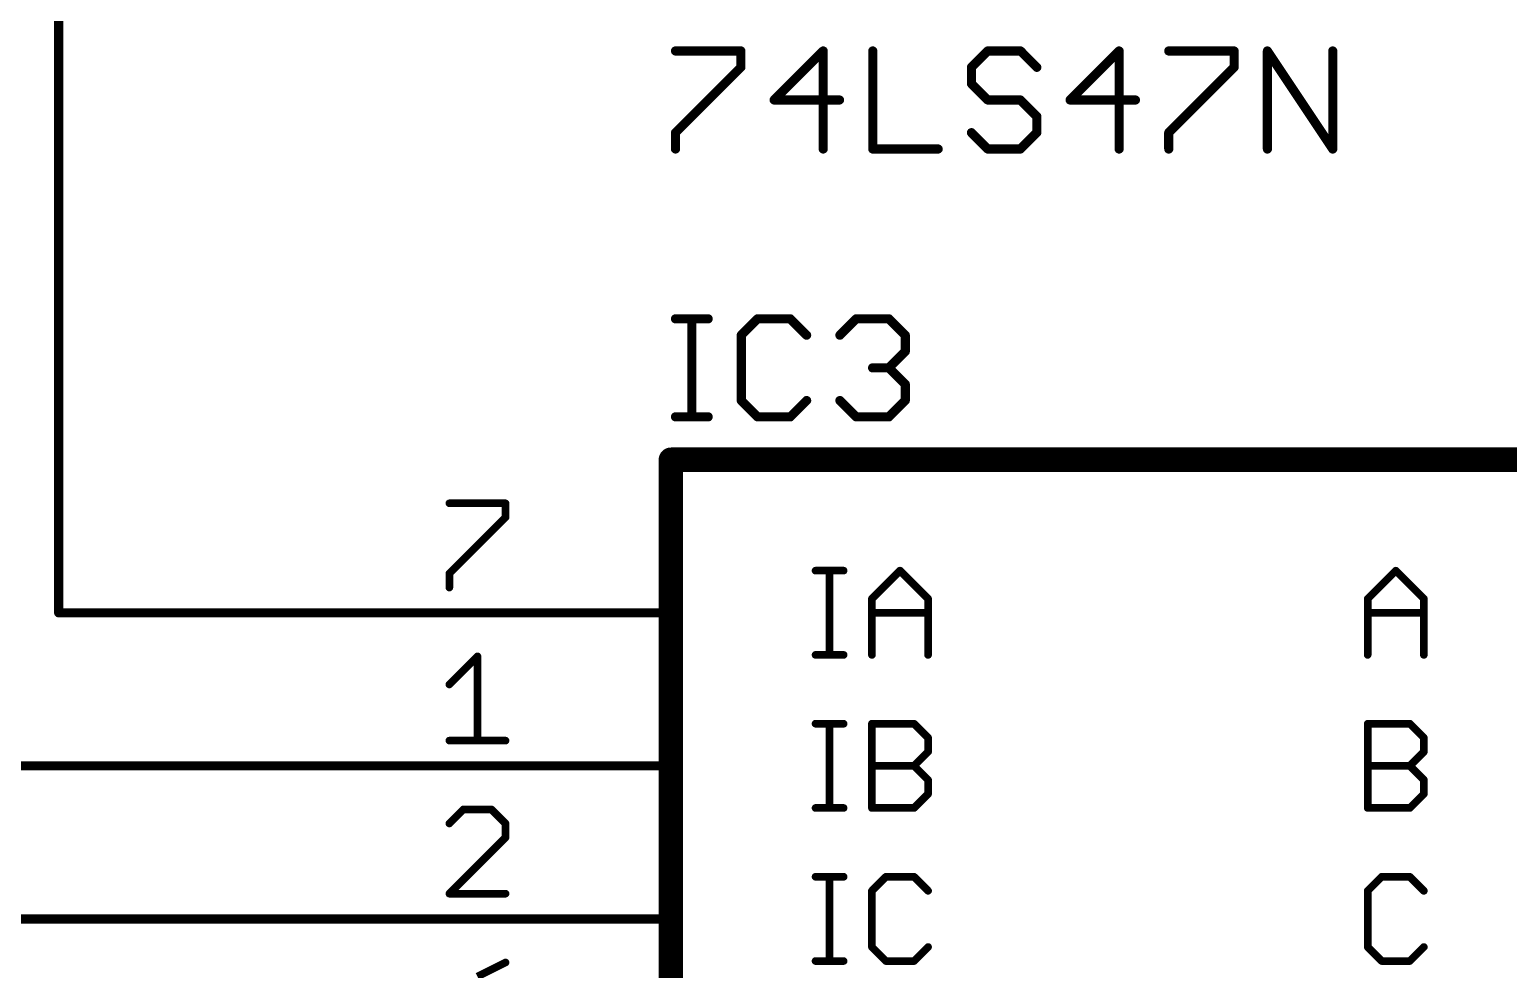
# Model space of a CAD drawing. Extents: x -13 to 211, y -15 to 133.
# Drawn here: x 113.82 to 138.36, y 9.32 to 24.92 of the extents above; entities that cross this region are included whole.
import ezdxf

# ---------------------------------------------------------------- set-up
doc = ezdxf.new("R2010")
doc.units = 0
for name, color, linetype in [('91', 94, 'CONTINUOUS'), ('94', 14, 'CONTINUOUS'), ('95', 251, 'CONTINUOUS'), ('96', 251, 'CONTINUOUS')]:
    doc.layers.add(name, color=color, linetype=linetype)

msp = doc.modelspace()

# ---------------------------------------------------------------- linework, layer by layer
at = {"layer": '91', "const_width": 0.1524}
for points in [[(114.3, 33.02), (114.3, 15.24)], [(114.3, 15.24), (119.38, 15.24)], [(109.22, 12.7), (119.38, 12.7)], [(53.34, 10.16), (119.38, 10.16)]]:
    msp.add_lwpolyline(points, dxfattribs=at)
at = {"layer": '91', "const_width": 0.0762}
for points in [[(114.3, 15.2781, 1), (114.3, 15.2019)], [(114.2619, 15.24, 1), (114.3381, 15.24)], [(119.38, 15.2019, 1), (119.38, 15.2781)], [(119.38, 12.6619, 1), (119.38, 12.7381)], [(119.38, 10.1219, 1), (119.38, 10.1981)]]:
    msp.add_lwpolyline(points, format="xyb", dxfattribs=at)
at = {"layer": '94'}
for points, const_width in [([(139.7, 17.78), (124.46, 17.78)], 0.4064), ([(124.46, 17.78), (124.46, -2.54)], 0.4064), ([(119.38, 15.24), (124.46, 15.24)], 0.1524), ([(119.38, 12.7), (124.46, 12.7)], 0.1524), ([(119.38, 10.16), (124.46, 10.16)], 0.1524)]:
    msp.add_lwpolyline(points, dxfattribs=dict(at, const_width=const_width))
for points, const_width in [([(124.46, 17.8816, 1), (124.46, 17.6784)], 0.2032), ([(124.5616, 17.78, 1), (124.3584, 17.78)], 0.2032), ([(119.38, 15.2781, 1), (119.38, 15.2019)], 0.0762), ([(124.46, 15.2019, 1), (124.46, 15.2781)], 0.0762), ([(119.38, 12.7381, 1), (119.38, 12.6619)], 0.0762), ([(124.46, 12.6619, 1), (124.46, 12.7381)], 0.0762), ([(119.38, 10.1981, 1), (119.38, 10.1219)], 0.0762), ([(124.46, 10.1219, 1), (124.46, 10.1981)], 0.0762)]:
    msp.add_lwpolyline(points, format="xyb", dxfattribs=dict(at, const_width=const_width))
at = {"layer": '95'}
for points, const_width in [([(124.5362, 20.1182), (125.0785, 20.1182)], 0.1524), ([(124.8074, 18.4912), (124.8074, 20.1182)], 0.1524), ([(125.8988, 20.1182), (125.6276, 19.847)], 0.1524), ([(126.4411, 20.1182), (125.8988, 20.1182)], 0.1524), ([(126.7123, 19.847), (126.4411, 20.1182)], 0.1524), ([(127.2648, 19.847), (127.536, 20.1182)], 0.1524), ([(127.536, 20.1182), (128.0783, 20.1182)], 0.1524), ([(128.0783, 20.1182), (128.3495, 19.847)], 0.1524), ([(125.6276, 19.847), (125.6276, 18.7624)], 0.1524), ([(128.3495, 19.847), (128.3495, 19.5759)], 0.1524), ([(128.3495, 19.5759), (128.0783, 19.3047)], 0.1524), ([(128.0783, 19.3047), (127.8071, 19.3047)], 0.1524), ([(128.0783, 19.3047), (128.3495, 19.0335)], 0.1524), ([(128.3495, 19.0335), (128.3495, 18.7624)], 0.1524), ([(125.6276, 18.7624), (125.8988, 18.4912)], 0.1524), ([(126.4411, 18.4912), (126.7123, 18.7624)], 0.1524), ([(127.536, 18.4912), (127.2648, 18.7624)], 0.1524), ([(128.3495, 18.7624), (128.0783, 18.4912)], 0.1524), ([(124.5362, 18.4912), (125.0785, 18.4912)], 0.1524), ([(125.8988, 18.4912), (126.4411, 18.4912)], 0.1524), ([(128.0783, 18.4912), (127.536, 18.4912)], 0.1524), ([(120.7834, 17.0573), (121.7156, 17.0573)], 0.127), ([(121.7156, 17.0573), (121.7156, 16.8243)], 0.127), ([(121.7156, 16.8243), (120.7834, 15.8921)], 0.127), ([(120.7834, 15.8921), (120.7834, 15.6591)], 0.127), ([(126.8603, 15.9397), (127.3264, 15.9397)], 0.127), ([(127.0933, 14.5415), (127.0933, 15.9397)], 0.127), ([(127.7958, 15.4736), (128.2619, 15.9397)], 0.127), ([(128.2619, 15.9397), (128.7279, 15.4736)], 0.127), ([(136.0234, 15.4736), (136.4895, 15.9397)], 0.127), ([(136.4895, 15.9397), (136.9556, 15.4736)], 0.127), ([(127.7958, 14.5415), (127.7958, 15.4736)], 0.127), ([(128.7279, 15.4736), (128.7279, 14.5415)], 0.127), ([(136.0234, 14.5415), (136.0234, 15.4736)], 0.127), ([(136.9556, 15.4736), (136.9556, 14.5415)], 0.127), ([(127.7958, 15.2406), (128.7279, 15.2406)], 0.127), ([(136.0234, 15.2406), (136.9556, 15.2406)], 0.127), ([(120.7834, 14.0512), (121.2495, 14.5173)], 0.127), ([(121.2495, 14.5173), (121.2495, 13.1191)], 0.127), ([(126.8603, 14.5415), (127.3264, 14.5415)], 0.127), ([(126.8603, 13.3997), (127.3264, 13.3997)], 0.127), ([(127.0933, 12.0015), (127.0933, 13.3997)], 0.127), ([(127.7958, 12.0015), (127.7958, 13.3997)], 0.127), ([(127.7958, 13.3997), (128.4949, 13.3997)], 0.127), ([(128.4949, 13.3997), (128.7279, 13.1667)], 0.127), ([(136.0234, 12.0015), (136.0234, 13.3997)], 0.127), ([(136.0234, 13.3997), (136.7225, 13.3997)], 0.127), ([(136.7225, 13.3997), (136.9556, 13.1667)], 0.127), ([(120.7834, 13.1191), (121.7156, 13.1191)], 0.127), ([(128.7279, 13.1667), (128.7279, 12.9336)], 0.127), ([(136.9556, 13.1667), (136.9556, 12.9336)], 0.127), ([(127.7958, 12.7006), (128.4949, 12.7006)], 0.127), ([(128.7279, 12.9336), (128.4949, 12.7006)], 0.127), ([(128.4949, 12.7006), (128.7279, 12.4676)], 0.127), ([(136.0234, 12.7006), (136.7225, 12.7006)], 0.127), ([(136.9556, 12.9336), (136.7225, 12.7006)], 0.127), ([(136.7225, 12.7006), (136.9556, 12.4676)], 0.127), ([(128.7279, 12.4676), (128.7279, 12.2345)], 0.127), ([(136.9556, 12.4676), (136.9556, 12.2345)], 0.127), ([(128.7279, 12.2345), (128.4949, 12.0015)], 0.127), ([(136.9556, 12.2345), (136.7225, 12.0015)], 0.127), ([(121.0165, 11.9773), (120.7834, 11.7443)], 0.127), ([(121.4825, 11.9773), (121.0165, 11.9773)], 0.127), ([(121.7156, 11.7443), (121.4825, 11.9773)], 0.127), ([(126.8603, 12.0015), (127.3264, 12.0015)], 0.127), ([(128.4949, 12.0015), (127.7958, 12.0015)], 0.127), ([(136.7225, 12.0015), (136.0234, 12.0015)], 0.127), ([(121.7156, 11.5112), (121.7156, 11.7443)], 0.127), ([(120.7834, 10.5791), (121.7156, 11.5112)], 0.127), ([(126.8603, 10.8597), (127.3264, 10.8597)], 0.127), ([(127.0933, 9.4615), (127.0933, 10.8597)], 0.127), ([(128.0289, 10.8597), (127.7958, 10.6267)], 0.127), ([(128.4949, 10.8597), (128.0289, 10.8597)], 0.127), ([(128.7279, 10.6267), (128.4949, 10.8597)], 0.127), ([(136.2565, 10.8597), (136.0234, 10.6267)], 0.127), ([(136.7225, 10.8597), (136.2565, 10.8597)], 0.127), ([(136.9556, 10.6267), (136.7225, 10.8597)], 0.127), ([(121.7156, 10.5791), (120.7834, 10.5791)], 0.127), ([(127.7958, 10.6267), (127.7958, 9.6945)], 0.127), ([(136.0234, 10.6267), (136.0234, 9.6945)], 0.127), ([(127.7958, 9.6945), (128.0289, 9.4615)], 0.127), ([(128.4949, 9.4615), (128.7279, 9.6945)], 0.127), ([(136.0234, 9.6945), (136.2565, 9.4615)], 0.127), ([(136.7225, 9.4615), (136.9556, 9.6945)], 0.127), ([(121.7156, 9.4373), (121.2495, 9.2043)], 0.127), ([(126.8603, 9.4615), (127.3264, 9.4615)], 0.127), ([(128.0289, 9.4615), (128.4949, 9.4615)], 0.127), ([(136.2565, 9.4615), (136.7225, 9.4615)], 0.127)]:
    msp.add_lwpolyline(points, dxfattribs=dict(at, const_width=const_width))
for points, const_width in [([(124.5362, 20.1563, 1), (124.5362, 20.0801)], 0.0762), ([(124.8455, 20.1182, 1), (124.7693, 20.1182)], 0.0762), ([(125.0785, 20.0801, 1), (125.0785, 20.1563)], 0.0762), ([(125.8988, 20.1563, 1), (125.8988, 20.0801)], 0.0762), ([(125.9257, 20.0912, 1), (125.8719, 20.1451)], 0.0762), ([(126.4681, 20.1451, 1), (126.4142, 20.0912)], 0.0762), ([(126.4411, 20.0801, 1), (126.4411, 20.1563)], 0.0762), ([(127.536, 20.1563, 1), (127.536, 20.0801)], 0.0762), ([(127.5629, 20.0912, 1), (127.509, 20.1451)], 0.0762), ([(128.1052, 20.1451, 1), (128.0513, 20.0912)], 0.0762), ([(128.0783, 20.0801, 1), (128.0783, 20.1563)], 0.0762), ([(125.6657, 19.847, 1), (125.5895, 19.847)], 0.0762), ([(125.6007, 19.874, 1), (125.6546, 19.8201)], 0.0762), ([(126.6854, 19.8201, 1), (126.7392, 19.874)], 0.0762), ([(127.2379, 19.874, 1), (127.2917, 19.8201)], 0.0762), ([(128.3876, 19.847, 1), (128.3114, 19.847)], 0.0762), ([(128.3225, 19.8201, 1), (128.3764, 19.874)], 0.0762), ([(128.3764, 19.5489, 1), (128.3225, 19.6028)], 0.0762), ([(128.3114, 19.5759, 1), (128.3876, 19.5759)], 0.0762), ([(127.8071, 19.3428, 1), (127.8071, 19.2666)], 0.0762), ([(128.1052, 19.3316, 1), (128.0513, 19.2778)], 0.0762), ([(128.0513, 19.3316, 1), (128.1052, 19.2778)], 0.0762), ([(128.0783, 19.2666, 1), (128.0783, 19.3428)], 0.0762), ([(128.3876, 19.0335, 1), (128.3114, 19.0335)], 0.0762), ([(128.3225, 19.0066, 1), (128.3764, 19.0605)], 0.0762), ([(125.6546, 18.7893, 1), (125.6007, 18.7354)], 0.0762), ([(125.5895, 18.7624, 1), (125.6657, 18.7624)], 0.0762), ([(126.7392, 18.7354, 1), (126.6854, 18.7893)], 0.0762), ([(127.2917, 18.7893, 1), (127.2379, 18.7354)], 0.0762), ([(128.3114, 18.7624, 1), (128.3876, 18.7624)], 0.0762), ([(128.3764, 18.7354, 1), (128.3225, 18.7893)], 0.0762), ([(124.5362, 18.5293, 1), (124.5362, 18.4531)], 0.0762), ([(124.7693, 18.4912, 1), (124.8455, 18.4912)], 0.0762), ([(125.0785, 18.4531, 1), (125.0785, 18.5293)], 0.0762), ([(125.8988, 18.5293, 1), (125.8988, 18.4531)], 0.0762), ([(125.8719, 18.4643, 1), (125.9257, 18.5181)], 0.0762), ([(126.4142, 18.5181, 1), (126.4681, 18.4643)], 0.0762), ([(126.4411, 18.4531, 1), (126.4411, 18.5293)], 0.0762), ([(127.536, 18.5293, 1), (127.536, 18.4531)], 0.0762), ([(127.509, 18.4643, 1), (127.5629, 18.5181)], 0.0762), ([(128.0513, 18.5181, 1), (128.1052, 18.4643)], 0.0762), ([(128.0783, 18.4531, 1), (128.0783, 18.5293)], 0.0762), ([(120.7834, 17.089, 1), (120.7834, 17.0255)], 0.0635), ([(121.7473, 17.0573, 1), (121.6838, 17.0573)], 0.0635), ([(121.7156, 17.0255, 1), (121.7156, 17.089)], 0.0635), ([(121.6838, 16.8243, 1), (121.7473, 16.8243)], 0.0635), ([(121.738, 16.8018, 1), (121.6931, 16.8467)], 0.0635), ([(120.8152, 15.8921, 1), (120.7517, 15.8921)], 0.0635), ([(126.8603, 15.9714, 1), (126.8603, 15.9079)], 0.0635), ([(127.1251, 15.9397, 1), (127.0616, 15.9397)], 0.0635), ([(127.3264, 15.9079, 1), (127.3264, 15.9714)], 0.0635), ([(128.2843, 15.9621, 1), (128.2394, 15.9172)], 0.0635), ([(128.2843, 15.9172, 1), (128.2394, 15.9621)], 0.0635), ([(136.5119, 15.9621, 1), (136.467, 15.9172)], 0.0635), ([(136.5119, 15.9172, 1), (136.467, 15.9621)], 0.0635), ([(120.761, 15.9146, 1), (120.8059, 15.8697)], 0.0635), ([(120.7517, 15.6591, 1), (120.8152, 15.6591)], 0.0635), ([(127.8276, 15.4736, 1), (127.7641, 15.4736)], 0.0635), ([(127.7734, 15.4961, 1), (127.8183, 15.4512)], 0.0635), ([(128.7597, 15.4736, 1), (128.6962, 15.4736)], 0.0635), ([(128.7055, 15.4512, 1), (128.7504, 15.4961)], 0.0635), ([(136.0552, 15.4736, 1), (135.9917, 15.4736)], 0.0635), ([(136.001, 15.4961, 1), (136.0459, 15.4512)], 0.0635), ([(136.9873, 15.4736, 1), (136.9238, 15.4736)], 0.0635), ([(136.9331, 15.4512, 1), (136.978, 15.4961)], 0.0635), ([(127.7958, 15.2723, 1), (127.7958, 15.2088)], 0.0635), ([(128.7279, 15.2088, 1), (128.7279, 15.2723)], 0.0635), ([(136.0234, 15.2723, 1), (136.0234, 15.2088)], 0.0635), ([(136.9556, 15.2088, 1), (136.9556, 15.2723)], 0.0635), ([(121.2812, 14.5173, 1), (121.2177, 14.5173)], 0.0635), ([(121.2719, 14.4948, 1), (121.227, 14.5397)], 0.0635), ([(126.8603, 14.5733, 1), (126.8603, 14.5098)], 0.0635), ([(127.0616, 14.5415, 1), (127.1251, 14.5415)], 0.0635), ([(127.3264, 14.5098, 1), (127.3264, 14.5733)], 0.0635), ([(127.7641, 14.5415, 1), (127.8276, 14.5415)], 0.0635), ([(128.6962, 14.5415, 1), (128.7597, 14.5415)], 0.0635), ([(135.9917, 14.5415, 1), (136.0552, 14.5415)], 0.0635), ([(136.9238, 14.5415, 1), (136.9873, 14.5415)], 0.0635), ([(120.761, 14.0737, 1), (120.8059, 14.0288)], 0.0635), ([(126.8603, 13.4314, 1), (126.8603, 13.3679)], 0.0635), ([(127.1251, 13.3997, 1), (127.0616, 13.3997)], 0.0635), ([(127.3264, 13.3679, 1), (127.3264, 13.4314)], 0.0635), ([(127.8276, 13.3997, 1), (127.7641, 13.3997)], 0.0635), ([(127.7958, 13.4314, 1), (127.7958, 13.3679)], 0.0635), ([(128.5174, 13.4221, 1), (128.4725, 13.3772)], 0.0635), ([(128.4949, 13.3679, 1), (128.4949, 13.4314)], 0.0635), ([(136.0234, 13.4314, 1), (136.0234, 13.3679)], 0.0635), ([(136.0552, 13.3997, 1), (135.9917, 13.3997)], 0.0635), ([(136.745, 13.4221, 1), (136.7001, 13.3772)], 0.0635), ([(136.7225, 13.3679, 1), (136.7225, 13.4314)], 0.0635), ([(120.7834, 13.1509, 1), (120.7834, 13.0874)], 0.0635), ([(121.2177, 13.1191, 1), (121.2812, 13.1191)], 0.0635), ([(121.7156, 13.0874, 1), (121.7156, 13.1509)], 0.0635), ([(128.7597, 13.1667, 1), (128.6962, 13.1667)], 0.0635), ([(128.7055, 13.1442, 1), (128.7504, 13.1891)], 0.0635), ([(136.9873, 13.1667, 1), (136.9238, 13.1667)], 0.0635), ([(136.9331, 13.1442, 1), (136.978, 13.1891)], 0.0635), ([(127.7958, 12.7323, 1), (127.7958, 12.6688)], 0.0635), ([(128.5174, 12.723, 1), (128.4725, 12.6781)], 0.0635), ([(128.4949, 12.6688, 1), (128.4949, 12.7323)], 0.0635), ([(128.6962, 12.9336, 1), (128.7597, 12.9336)], 0.0635), ([(128.7504, 12.9112, 1), (128.7055, 12.9561)], 0.0635), ([(136.0234, 12.7323, 1), (136.0234, 12.6688)], 0.0635), ([(136.745, 12.723, 1), (136.7001, 12.6781)], 0.0635), ([(136.7225, 12.6688, 1), (136.7225, 12.7323)], 0.0635), ([(136.9238, 12.9336, 1), (136.9873, 12.9336)], 0.0635), ([(136.978, 12.9112, 1), (136.9331, 12.9561)], 0.0635), ([(128.4725, 12.723, 1), (128.5174, 12.6781)], 0.0635), ([(128.7597, 12.4676, 1), (128.6962, 12.4676)], 0.0635), ([(128.7055, 12.4451, 1), (128.7504, 12.49)], 0.0635), ([(136.7001, 12.723, 1), (136.745, 12.6781)], 0.0635), ([(136.9873, 12.4676, 1), (136.9238, 12.4676)], 0.0635), ([(136.9331, 12.4451, 1), (136.978, 12.49)], 0.0635), ([(128.7504, 12.2121, 1), (128.7055, 12.257)], 0.0635), ([(136.978, 12.2121, 1), (136.9331, 12.257)], 0.0635), ([(121.0165, 12.009, 1), (121.0165, 11.9455)], 0.0635), ([(121.0389, 11.9548, 1), (120.994, 11.9997)], 0.0635), ([(121.505, 11.9997, 1), (121.4601, 11.9548)], 0.0635), ([(121.4825, 11.9455, 1), (121.4825, 12.009)], 0.0635), ([(126.8603, 12.0333, 1), (126.8603, 11.9697)], 0.0635), ([(127.0616, 12.0015, 1), (127.1251, 12.0015)], 0.0635), ([(127.3264, 11.9697, 1), (127.3264, 12.0333)], 0.0635), ([(127.7958, 12.0333, 1), (127.7958, 11.9697)], 0.0635), ([(127.7641, 12.0015, 1), (127.8276, 12.0015)], 0.0635), ([(128.4725, 12.024, 1), (128.5174, 11.979)], 0.0635), ([(128.4949, 11.9697, 1), (128.4949, 12.0333)], 0.0635), ([(128.6962, 12.2345, 1), (128.7597, 12.2345)], 0.0635), ([(136.0234, 12.0333, 1), (136.0234, 11.9697)], 0.0635), ([(135.9917, 12.0015, 1), (136.0552, 12.0015)], 0.0635), ([(136.7001, 12.024, 1), (136.745, 11.979)], 0.0635), ([(136.7225, 11.9697, 1), (136.7225, 12.0333)], 0.0635), ([(136.9238, 12.2345, 1), (136.9873, 12.2345)], 0.0635), ([(120.761, 11.7667, 1), (120.8059, 11.7218)], 0.0635), ([(121.7473, 11.7443, 1), (121.6838, 11.7443)], 0.0635), ([(121.6931, 11.7218, 1), (121.738, 11.7667)], 0.0635), ([(121.6838, 11.5112, 1), (121.7473, 11.5112)], 0.0635), ([(121.738, 11.4888, 1), (121.6931, 11.5337)], 0.0635), ([(126.8603, 10.8914, 1), (126.8603, 10.8279)], 0.0635), ([(127.1251, 10.8597, 1), (127.0616, 10.8597)], 0.0635), ([(127.3264, 10.8279, 1), (127.3264, 10.8914)], 0.0635), ([(128.0289, 10.8914, 1), (128.0289, 10.8279)], 0.0635), ([(128.0513, 10.8372, 1), (128.0064, 10.8821)], 0.0635), ([(128.5174, 10.8821, 1), (128.4725, 10.8372)], 0.0635), ([(128.4949, 10.8279, 1), (128.4949, 10.8914)], 0.0635), ([(136.2565, 10.8914, 1), (136.2565, 10.8279)], 0.0635), ([(136.2789, 10.8372, 1), (136.234, 10.8821)], 0.0635), ([(136.745, 10.8821, 1), (136.7001, 10.8372)], 0.0635), ([(136.7225, 10.8279, 1), (136.7225, 10.8914)], 0.0635), ([(120.7834, 10.6109, 1), (120.7834, 10.5473)], 0.0635), ([(120.761, 10.6016, 1), (120.8059, 10.5566)], 0.0635), ([(121.7156, 10.5473, 1), (121.7156, 10.6109)], 0.0635), ([(127.8276, 10.6267, 1), (127.7641, 10.6267)], 0.0635), ([(127.7734, 10.6491, 1), (127.8183, 10.6042)], 0.0635), ([(128.7055, 10.6042, 1), (128.7504, 10.6491)], 0.0635), ([(136.0552, 10.6267, 1), (135.9917, 10.6267)], 0.0635), ([(136.001, 10.6491, 1), (136.0459, 10.6042)], 0.0635), ([(136.9331, 10.6042, 1), (136.978, 10.6491)], 0.0635), ([(127.7641, 9.6945, 1), (127.8276, 9.6945)], 0.0635), ([(127.8183, 9.717, 1), (127.7734, 9.6721)], 0.0635), ([(128.7504, 9.6721, 1), (128.7055, 9.717)], 0.0635), ([(136.0459, 9.717, 1), (136.001, 9.6721)], 0.0635), ([(135.9917, 9.6945, 1), (136.0552, 9.6945)], 0.0635), ([(136.978, 9.6721, 1), (136.9331, 9.717)], 0.0635), ([(121.7297, 9.4089, 1), (121.7014, 9.4657)], 0.0635), ([(126.8603, 9.4933, 1), (126.8603, 9.4298)], 0.0635), ([(127.0616, 9.4615, 1), (127.1251, 9.4615)], 0.0635), ([(127.3264, 9.4298, 1), (127.3264, 9.4933)], 0.0635), ([(128.0289, 9.4933, 1), (128.0289, 9.4298)], 0.0635), ([(128.0064, 9.439, 1), (128.0513, 9.484)], 0.0635), ([(128.4725, 9.484, 1), (128.5174, 9.439)], 0.0635), ([(128.4949, 9.4298, 1), (128.4949, 9.4933)], 0.0635), ([(136.2565, 9.4933, 1), (136.2565, 9.4298)], 0.0635), ([(136.234, 9.439, 1), (136.2789, 9.484)], 0.0635), ([(136.7001, 9.484, 1), (136.745, 9.439)], 0.0635), ([(136.7225, 9.4298, 1), (136.7225, 9.4933)], 0.0635)]:
    msp.add_lwpolyline(points, format="xyb", dxfattribs=dict(at, const_width=const_width))
at = {"layer": '96', "const_width": 0.1524}
for points in [[(124.5362, 24.5632), (125.6209, 24.5632)], [(125.6209, 24.5632), (125.6209, 24.292)], [(126.9869, 24.5632), (126.1734, 23.7497)], [(126.9869, 22.9362), (126.9869, 24.5632)], [(127.8105, 24.5632), (127.8105, 22.9362)], [(129.7188, 24.5632), (129.4477, 24.292)], [(130.2612, 24.5632), (129.7188, 24.5632)], [(130.5323, 24.292), (130.2612, 24.5632)], [(131.8983, 24.5632), (131.0848, 23.7497)], [(131.8983, 22.9362), (131.8983, 24.5632)], [(132.722, 24.5632), (133.8066, 24.5632)], [(133.8066, 24.5632), (133.8066, 24.292)], [(134.3591, 22.9362), (134.3591, 24.5632)], [(134.3591, 24.5632), (135.4438, 22.9362)], [(135.4438, 22.9362), (135.4438, 24.5632)], [(125.6209, 24.292), (124.5362, 23.2074)], [(129.4477, 24.292), (129.4477, 24.0209)], [(133.8066, 24.292), (132.722, 23.2074)], [(129.4477, 24.0209), (129.7188, 23.7497)], [(126.1734, 23.7497), (127.258, 23.7497)], [(129.7188, 23.7497), (130.2612, 23.7497)], [(130.2612, 23.7497), (130.5323, 23.4785)], [(131.0848, 23.7497), (132.1695, 23.7497)], [(130.5323, 23.4785), (130.5323, 23.2074)], [(124.5362, 23.2074), (124.5362, 22.9362)], [(129.7188, 22.9362), (129.4477, 23.2074)], [(130.5323, 23.2074), (130.2612, 22.9362)], [(132.722, 23.2074), (132.722, 22.9362)], [(127.8105, 22.9362), (128.8952, 22.9362)], [(130.2612, 22.9362), (129.7188, 22.9362)]]:
    msp.add_lwpolyline(points, dxfattribs=at)
at = {"layer": '96', "const_width": 0.0762}
for points in [[(124.5362, 24.6013, 1), (124.5362, 24.5251)], [(125.659, 24.5632, 1), (125.5828, 24.5632)], [(125.6209, 24.5251, 1), (125.6209, 24.6013)], [(127.025, 24.5632, 1), (126.9488, 24.5632)], [(127.0138, 24.5362, 1), (126.9599, 24.5901)], [(127.8486, 24.5632, 1), (127.7724, 24.5632)], [(129.7188, 24.6013, 1), (129.7188, 24.5251)], [(129.7458, 24.5362, 1), (129.6919, 24.5901)], [(130.2881, 24.5901, 1), (130.2342, 24.5362)], [(130.2612, 24.5251, 1), (130.2612, 24.6013)], [(131.9364, 24.5632, 1), (131.8602, 24.5632)], [(131.9253, 24.5362, 1), (131.8714, 24.5901)], [(132.722, 24.6013, 1), (132.722, 24.5251)], [(133.8447, 24.5632, 1), (133.7685, 24.5632)], [(133.8066, 24.5251, 1), (133.8066, 24.6013)], [(134.3972, 24.5632, 1), (134.321, 24.5632)], [(134.3908, 24.5843, 1), (134.3274, 24.5421)], [(135.4819, 24.5632, 1), (135.4057, 24.5632)], [(125.5828, 24.292, 1), (125.659, 24.292)], [(125.6478, 24.2651, 1), (125.5939, 24.319)], [(129.4207, 24.319, 1), (129.4746, 24.2651)], [(129.4858, 24.292, 1), (129.4096, 24.292)], [(130.5054, 24.2651, 1), (130.5593, 24.319)], [(133.7685, 24.292, 1), (133.8447, 24.292)], [(133.8336, 24.2651, 1), (133.7797, 24.319)], [(129.4746, 24.0478, 1), (129.4207, 23.9939)], [(129.4096, 24.0209, 1), (129.4858, 24.0209)], [(126.1734, 23.7878, 1), (126.1734, 23.7116)], [(126.1464, 23.7766, 1), (126.2003, 23.7228)], [(127.258, 23.7116, 1), (127.258, 23.7878)], [(129.7188, 23.7878, 1), (129.7188, 23.7116)], [(129.6919, 23.7228, 1), (129.7458, 23.7766)], [(130.2881, 23.7766, 1), (130.2342, 23.7228)], [(130.2612, 23.7116, 1), (130.2612, 23.7878)], [(131.0848, 23.7878, 1), (131.0848, 23.7116)], [(131.0579, 23.7766, 1), (131.1118, 23.7228)], [(132.1695, 23.7116, 1), (132.1695, 23.7878)], [(130.5704, 23.4785, 1), (130.4942, 23.4785)], [(130.5054, 23.4516, 1), (130.5593, 23.5055)], [(124.5743, 23.2074, 1), (124.4981, 23.2074)], [(124.5093, 23.2343, 1), (124.5631, 23.1804)], [(129.4746, 23.2343, 1), (129.4207, 23.1804)], [(130.4942, 23.2074, 1), (130.5704, 23.2074)], [(130.5593, 23.1804, 1), (130.5054, 23.2343)], [(132.695, 23.2343, 1), (132.7489, 23.1804)], [(132.7601, 23.2074, 1), (132.6839, 23.2074)], [(124.4981, 22.9362, 1), (124.5743, 22.9362)], [(126.9488, 22.9362, 1), (127.025, 22.9362)], [(127.8105, 22.9743, 1), (127.8105, 22.8981)], [(127.7724, 22.9362, 1), (127.8486, 22.9362)], [(128.8952, 22.8981, 1), (128.8952, 22.9743)], [(129.7188, 22.9743, 1), (129.7188, 22.8981)], [(129.6919, 22.9093, 1), (129.7458, 22.9631)], [(130.2342, 22.9631, 1), (130.2881, 22.9093)], [(130.2612, 22.8981, 1), (130.2612, 22.9743)], [(131.8602, 22.9362, 1), (131.9364, 22.9362)], [(132.6839, 22.9362, 1), (132.7601, 22.9362)], [(134.321, 22.9362, 1), (134.3972, 22.9362)], [(135.4057, 22.9362, 1), (135.4819, 22.9362)], [(135.4121, 22.9151, 1), (135.4755, 22.9573)]]:
    msp.add_lwpolyline(points, format="xyb", dxfattribs=at)

doc.saveas('drawing.dxf')
